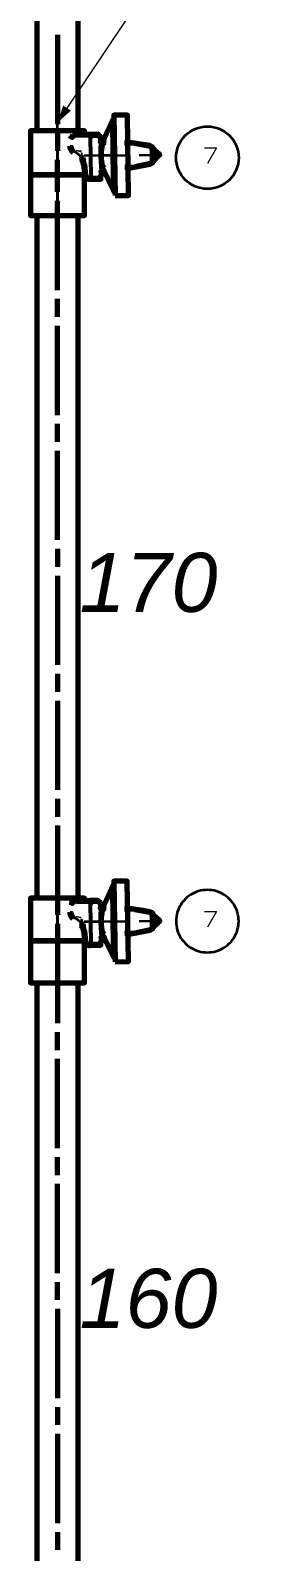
# Model space of a CAD drawing. Header units: millimetres. Extents: x 0 to 174, y 0 to 33.
# Drawn here: x 46.5 to 47.5, y 19.75 to 26.46 of the extents above; entities that cross this region are included whole.
import ezdxf

# ---------------------------------------------------------------- set-up
doc = ezdxf.new("R2010")
doc.units = ezdxf.units.MM
doc.layers.add('PDF2_문자', color=7, linetype='Continuous')
doc.layers.add('PDF2_솔리드 채우기', color=7, linetype='Continuous')
doc.layers.add('PDF2_형상', color=157, linetype='Continuous', true_color=0x405f80)
doc.styles.add('PDF LucidaHandwriting Italic', font='ariali.ttf')

msp = doc.modelspace()

# ---------------------------------------------------------------- hatches: boundary and pattern name
at = {"layer": 'PDF2_솔리드 채우기', "transparency": 33554559}
msp.add_hatch(color=256, dxfattribs=at).paths.add_polyline_path([(46.6461, 26.1244), (46.6208, 26.0499), (46.68, 26.1018), (46.6461, 26.1244), (46.6461, 26.1244), (46.6461, 26.1244)])

# ---------------------------------------------------------------- linework, layer by layer
at = {"layer": 'PDF2_형상', "lineweight": 70}
for points in [[(46.7119, 26.0131), (46.7119, 28.3131), (46.5296, 28.3131), (46.5296, 26.0131)], [(46.8693, 26.0631), (46.8636, 26.0631), (46.8186, 25.9642)], [(46.8686, 25.7462), (46.8661, 25.9046), (46.8636, 26.0631)], [(46.7394, 25.9971), (46.7394, 26.0131), (46.5021, 26.0131), (46.5021, 25.8192), (46.5021, 25.639), (46.7394, 25.639), (46.7394, 25.8192), (46.7394, 25.8253)], [(46.6783, 25.9928), (46.685, 25.9843), (46.6754, 25.9889), (46.6753, 25.989)], [(46.6908, 25.9956), (46.6911, 25.9943), (46.6929, 25.9861)], [(46.6917, 25.9914), (46.6949, 25.9942), (46.6985, 25.9957), (46.6996, 25.9956), (46.7006, 25.9957)], [(46.8135, 25.9596), (46.814, 25.9579), (46.8168, 25.9558), (46.8194, 25.9554), (46.8218, 25.9558), (46.8244, 25.9579), (46.8246, 25.9625), (46.8219, 25.9603), (46.8181, 25.9599), (46.8149, 25.9614), (46.8139, 25.9628), (46.8135, 25.9643), (46.8133, 25.966), (46.8086, 25.9901), (46.8086, 25.99), (46.8083, 25.9899), (46.806, 25.9889), (46.804, 25.9883), (46.8036, 25.9915), (46.8018, 25.9962), (46.799, 25.9979), (46.7633, 25.9974), (46.7043, 25.9965), (46.6985, 25.9957)], [(46.6985, 25.9964), (46.6985, 25.9957), (46.6986, 25.9867)], [(46.8226, 25.9732), (46.8228, 25.9726), (46.8243, 25.9651), (46.8218, 25.9625), (46.8183, 25.9618), (46.815, 25.9632), (46.8133, 25.966), (46.81, 25.9646), (46.8086, 25.9643), (46.8135, 25.9643), (46.8136, 25.9596), (46.8115, 25.9322), (46.8107, 25.9037), (46.8196, 25.9039)], [(46.8117, 25.9744), (46.8124, 25.9726)], [(46.8122, 25.9728), (46.8122, 25.9726), (46.8124, 25.9718), (46.8136, 25.965)], [(46.6894, 25.9168), (46.6858, 25.9203), (46.6817, 25.9258), (46.6786, 25.9321), (46.6767, 25.9386), (46.676, 25.9456)], [(46.7144, 25.9258), (46.7143, 25.9253), (46.7125, 25.9203)], [(46.7312, 25.9044), (46.7256, 25.9039)], [(46.8107, 25.9037), (46.8125, 25.8754), (46.8153, 25.8481), (46.8156, 25.834), (46.8167, 25.8374), (46.82, 25.8393), (46.8238, 25.839), (46.8265, 25.8365), (46.8264, 25.8339), (46.8261, 25.8322)], [(46.9592, 25.9583), (47.0275, 25.946), (47.0274, 25.9472), (47.0272, 25.9476), (47.0269, 25.9478), (47.0268, 25.9478), (46.9961, 25.9528), (46.9656, 25.9576), (46.9592, 25.9583), (46.9374, 25.9585), (46.9157, 25.9586)], [(46.9561, 25.9592), (46.9379, 25.9621), (46.9347, 25.9626)], [(47.0269, 25.9478), (47.029, 25.9474)], [(47.0275, 25.946), (47.029, 25.9456)], [(47.0282, 25.8665), (47.0303, 25.8669), (47.0304, 25.8671), (47.0304, 25.8675), (47.0303, 25.8689), (47.0368, 25.8721), (47.0401, 25.8753), (47.0431, 25.8806), (47.0439, 25.8858), (47.0437, 25.8932), (47.0437, 25.8972), (47.0436, 25.9014), (47.0432, 25.9028), (47.0418, 25.9058), (47.0415, 25.9071), (47.0415, 25.9076), (47.0418, 25.9089), (47.0431, 25.9119), (47.0435, 25.9135), (47.0433, 25.9217), (47.0432, 25.929), (47.0428, 25.9325), (47.0414, 25.9361), (47.039, 25.9394), (47.0361, 25.9421), (47.0328, 25.9442), (47.029, 25.9456), (47.0292, 25.9468), (47.0292, 25.9472), (47.029, 25.9472), (47.029, 25.9474), (47.0356, 25.9442), (47.039, 25.9407), (47.0421, 25.935), (47.0432, 25.929)], [(47.0424, 25.9344), (47.0508, 25.9264), (47.0546, 25.9229), (47.0583, 25.9194), (47.0618, 25.9162), (47.0647, 25.9135), (47.0644, 25.9138), (47.0612, 25.915), (47.0571, 25.9153), (47.0519, 25.914), (47.0435, 25.9139)], [(47.0432, 25.8804), (47.0514, 25.8886), (47.0635, 25.9007), (47.0649, 25.9021), (47.0707, 25.9078), (47.0647, 25.9135)], [(47.0436, 25.9008), (47.0521, 25.901), (47.0574, 25.9), (47.0614, 25.9003), (47.0646, 25.9018), (47.0649, 25.9021)], [(47.0519, 25.914), (47.0544, 25.9133), (47.0564, 25.9111), (47.0571, 25.9079)], [(46.7224, 25.8883), (46.7274, 25.8831), (46.7314, 25.8769), (46.7342, 25.8701), (46.7356, 25.8629), (46.7338, 25.8736), (46.7319, 25.8807), (46.7274, 25.8942), (46.7293, 25.8942), (46.7319, 25.894), (46.7322, 25.894), (46.7324, 25.8939)], [(46.7324, 25.8937), (46.7332, 25.8858), (46.734, 25.8781), (46.7349, 25.8704), (46.7351, 25.8667), (46.7353, 25.8657), (46.7356, 25.8629), (46.7404, 25.8167), (46.7436, 25.8078), (46.7508, 25.8014), (46.76, 25.7993), (46.7664, 25.7994), (46.8021, 25.8), (46.8119, 25.8001), (46.8118, 25.8082)], [(46.8115, 25.8081), (46.809, 25.8092), (46.8068, 25.8097), (46.8065, 25.806), (46.8047, 25.8017), (46.8031, 25.8001), (46.8021, 25.8), (46.8054, 25.8006), (46.8083, 25.8024), (46.8104, 25.805), (46.8115, 25.8081), (46.8154, 25.8324), (46.8171, 25.8356), (46.8203, 25.8371), (46.8239, 25.8365), (46.8264, 25.8339)], [(46.8157, 25.8325), (46.8151, 25.8306)], [(46.8153, 25.8481), (46.8156, 25.8496), (46.8165, 25.8508), (46.8197, 25.8524), (46.8236, 25.8521), (46.8253, 25.8513), (46.8264, 25.8501)], [(46.8156, 25.8332), (46.8156, 25.8324), (46.8156, 25.8322), (46.8157, 25.8324)], [(46.8242, 25.8362), (46.8686, 25.7462), (46.8743, 25.7464)], [(46.9174, 25.8522), (46.939, 25.8531), (46.9607, 25.8539), (46.9671, 25.8547)], [(46.9365, 25.8489), (46.9578, 25.8529), (46.9671, 25.8547), (47.0282, 25.8665), (47.0285, 25.8668), (47.0286, 25.8671), (47.0288, 25.8683), (46.9607, 25.8539)], [(47.0288, 25.8683), (47.0303, 25.8689)], [(47.0431, 25.88), (47.0439, 25.8858), (47.0435, 25.8817), (47.0421, 25.8775), (47.04, 25.8739), (47.0372, 25.871), (47.0339, 25.8686), (47.0303, 25.8671)], [(46.5296, 25.639), (46.5296, 22.6293)], [(46.7119, 22.6293), (46.7119, 25.639)], [(46.8692, 22.6843), (46.8635, 22.6842), (46.8185, 22.5853)], [(46.8686, 22.3675), (46.8661, 22.5258), (46.8635, 22.6842)], [(46.7394, 22.6182), (46.7394, 22.6293), (46.5021, 22.6293), (46.5021, 22.4401), (46.5021, 22.2553), (46.7394, 22.2553), (46.7394, 22.4401), (46.7394, 22.4464)], [(46.6782, 22.6139), (46.685, 22.6054), (46.6753, 22.61), (46.6751, 22.61)], [(46.6907, 22.6167), (46.6928, 22.6071)], [(46.6915, 22.6125), (46.6949, 22.6151), (46.6983, 22.6168), (46.6994, 22.6165), (46.7006, 22.6168)], [(46.8226, 22.5943), (46.8226, 22.5938), (46.8242, 22.5862), (46.8218, 22.5838), (46.8182, 22.5829), (46.815, 22.5843), (46.8132, 22.5871), (46.8086, 22.6113), (46.8085, 22.6111), (46.8083, 22.611), (46.8058, 22.61), (46.8039, 22.6094), (46.8036, 22.6126), (46.8017, 22.6174), (46.7989, 22.6192), (46.7632, 22.6185), (46.7042, 22.6176), (46.6983, 22.6168)], [(46.6983, 22.6175), (46.6983, 22.6168), (46.6985, 22.6078)], [(46.6893, 22.5378), (46.6857, 22.5414), (46.6817, 22.5469), (46.6785, 22.5531), (46.6767, 22.5597), (46.6758, 22.5665)], [(46.7144, 22.5468), (46.7143, 22.5464), (46.7125, 22.5414)], [(46.8132, 22.5871), (46.8099, 22.5857), (46.8085, 22.5854), (46.8133, 22.5854), (46.8135, 22.5807), (46.8115, 22.5533), (46.8107, 22.5249), (46.8196, 22.525)], [(46.8115, 22.5956), (46.8122, 22.5939), (46.8122, 22.5938), (46.8122, 22.5929), (46.8135, 22.5861)], [(46.8135, 22.5807), (46.814, 22.5792), (46.8167, 22.5769), (46.8194, 22.5765), (46.8217, 22.5771), (46.8244, 22.5792), (46.8244, 22.5836), (46.8218, 22.5814), (46.8181, 22.581), (46.8147, 22.5825), (46.8138, 22.5839), (46.8133, 22.5854), (46.8132, 22.5872)], [(47.0268, 22.5692), (46.996, 22.574), (46.9654, 22.5789), (46.959, 22.5794), (46.9374, 22.5797), (46.9156, 22.5799)], [(46.956, 22.5804), (46.9379, 22.5833), (46.9346, 22.5839)], [(46.959, 22.5794), (47.0275, 22.5672), (47.0272, 22.5685), (47.0271, 22.5689), (47.0269, 22.569), (47.0268, 22.5692), (47.0289, 22.5686)], [(47.0303, 22.4883), (47.0304, 22.4887), (47.0303, 22.4901), (47.0368, 22.4935), (47.04, 22.4967), (47.0429, 22.5018), (47.0439, 22.5071), (47.0437, 22.5146), (47.0436, 22.5186), (47.0436, 22.5226), (47.0432, 22.5242), (47.0418, 22.5271), (47.0415, 22.5283), (47.0415, 22.529), (47.0417, 22.5303), (47.0431, 22.5332), (47.0433, 22.5347), (47.0432, 22.5429), (47.0432, 22.5503), (47.0421, 22.5563), (47.039, 22.5619), (47.0354, 22.5654), (47.0289, 22.5686), (47.029, 22.5686), (47.029, 22.5685), (47.029, 22.5682), (47.029, 22.5669), (47.0275, 22.5672)], [(47.029, 22.5668), (47.0326, 22.5656), (47.0361, 22.5635), (47.039, 22.5607), (47.0412, 22.5574), (47.0426, 22.5537), (47.0432, 22.5503)], [(47.0422, 22.5557), (47.0507, 22.5478), (47.0546, 22.5442), (47.0582, 22.5408), (47.0617, 22.5375), (47.0646, 22.5347), (47.0643, 22.535), (47.0611, 22.5364), (47.0571, 22.5367), (47.0519, 22.5354), (47.0433, 22.5353)], [(46.7222, 22.5094), (46.7274, 22.5042), (46.7314, 22.4979), (46.7342, 22.4912), (46.7356, 22.484), (46.7338, 22.4947), (46.7318, 22.5018), (46.7274, 22.5153), (46.7293, 22.5153), (46.7319, 22.5151), (46.7322, 22.5151), (46.7324, 22.515)], [(46.7312, 22.5256), (46.7304, 22.5256), (46.7254, 22.525)], [(46.7324, 22.5149), (46.7332, 22.5069), (46.734, 22.4992), (46.7347, 22.4915), (46.7351, 22.4878), (46.7353, 22.4868), (46.7356, 22.484), (46.7404, 22.4378), (46.7436, 22.4289), (46.7508, 22.4225), (46.76, 22.4204), (46.7664, 22.4206), (46.8021, 22.4211), (46.8119, 22.4212), (46.8118, 22.4293)], [(46.8107, 22.5249), (46.8124, 22.4965), (46.8153, 22.4692), (46.8156, 22.4551), (46.8167, 22.4586), (46.82, 22.4606), (46.8238, 22.4601), (46.8265, 22.4576), (46.8264, 22.4551), (46.8261, 22.4536), (46.8261, 22.4535)], [(46.9174, 22.4735), (46.939, 22.4743), (46.9607, 22.4751), (46.9671, 22.476)], [(46.9365, 22.4701), (46.9578, 22.4742), (46.9671, 22.476), (47.0281, 22.4878), (47.0282, 22.4878), (47.0285, 22.4881), (47.0286, 22.4885), (47.0288, 22.4897), (46.9607, 22.4751)], [(47.0431, 22.5012), (47.0439, 22.5071), (47.0435, 22.5029), (47.0421, 22.4989), (47.04, 22.4953), (47.0372, 22.4922), (47.0339, 22.4899), (47.0303, 22.4883), (47.0281, 22.4878)], [(47.0288, 22.4897), (47.0303, 22.4901)], [(47.0432, 22.5017), (47.0514, 22.5099), (47.0635, 22.5219), (47.0649, 22.5233), (47.0707, 22.5292), (47.0646, 22.5347)], [(47.0436, 22.5222), (47.0521, 22.5224), (47.0574, 22.5213), (47.0614, 22.5217), (47.0646, 22.5231), (47.0649, 22.5233)], [(47.0519, 22.5354), (47.0544, 22.5346), (47.0563, 22.5324), (47.0569, 22.5293)], [(46.8115, 22.4293), (46.809, 22.4303), (46.8068, 22.4308), (46.8065, 22.4271), (46.8047, 22.4228), (46.8031, 22.4212), (46.8021, 22.4211), (46.8054, 22.4217), (46.8083, 22.4235), (46.8104, 22.4261), (46.8115, 22.4293), (46.8154, 22.4535), (46.8171, 22.4567), (46.8203, 22.4582), (46.8239, 22.4576), (46.8264, 22.4551)], [(46.8157, 22.4536), (46.8151, 22.4517)], [(46.8153, 22.4692), (46.8156, 22.4707), (46.8165, 22.4719), (46.8197, 22.4735), (46.8236, 22.4732), (46.8251, 22.4724), (46.8264, 22.4713)], [(46.8156, 22.4543), (46.8156, 22.4535), (46.8156, 22.4533), (46.8157, 22.4535)], [(46.8242, 22.4574), (46.8686, 22.3675), (46.8743, 22.3675)], [(46.5296, 22.2553), (46.5296, 19.5564)], [(46.7119, 19.5564), (46.7119, 22.2553)]]:
    msp.add_lwpolyline(points, dxfattribs=at)
at = {"layer": 'PDF2_형상', "color": 7, "lineweight": 13}
msp.add_lwpolyline([(46.6631, 26.1131), (47.5049, 27.3725)], dxfattribs=at)
at = {"layer": 'PDF2_형상', "color": 3, "lineweight": 70}
for points in [[(46.6208, 26.4363), (46.6208, 26.0425)], [(46.6208, 26.0032), (46.6208, 25.9244)], [(46.6208, 25.7439), (46.6208, 25.8192), (46.6208, 25.885)], [(46.6208, 25.3108), (46.6208, 25.7044)], [(46.6208, 25.1926), (46.6208, 25.2714)], [(46.6208, 24.7596), (46.6208, 25.1533)], [(46.6208, 24.6415), (46.6208, 24.7203)], [(46.6208, 24.2085), (46.6208, 24.6021)], [(46.6208, 24.169), (46.6208, 24.0903)], [(46.6208, 24.051), (46.6208, 23.6572)], [(46.6208, 23.6179), (46.6208, 23.5392)], [(46.6208, 23.4997), (46.6208, 23.1061)], [(46.6208, 23.0667), (46.6208, 22.9879)], [(46.6208, 22.9486), (46.6208, 22.5549)], [(46.6208, 22.5156), (46.6208, 22.4401), (46.6208, 22.0771)], [(46.6208, 21.959), (46.6208, 22.0376)], [(46.6208, 21.5258), (46.6208, 21.9196)], [(46.6208, 21.4078), (46.6208, 21.4865)], [(46.6208, 20.9747), (46.6208, 21.3685)], [(46.6208, 20.8567), (46.6208, 20.9353)], [(46.6208, 20.8172), (46.6208, 20.4235)], [(46.6208, 20.3842), (46.6208, 20.3054)], [(46.6208, 20.2661), (46.6208, 19.8724)], [(46.6208, 19.8329), (46.6208, 19.7542)]]:
    msp.add_lwpolyline(points, dxfattribs=at)
at = {"layer": 'PDF2_형상', "color": 18, "lineweight": 35, "true_color": 0x260000}
for points in [[(46.6208, 26.4363), (46.6208, 26.0425)], [(46.6208, 25.9949), (46.6208, 26.141)], [(46.6208, 26.0032), (46.6208, 25.9244)], [(46.6208, 25.9554), (46.6208, 25.8768)], [(46.6208, 25.8619), (46.6208, 25.9471), (46.6208, 25.8078)], [(46.8226, 25.904), (46.7383, 25.9026)], [(46.8619, 25.9046), (46.9407, 25.9058)], [(46.9801, 25.9064), (47.0643, 25.9078)], [(46.6208, 25.8374), (46.6208, 25.6913), (46.6208, 25.885)], [(46.6208, 25.7439), (46.6208, 25.8226)], [(46.6208, 25.7685), (46.6208, 25.6897)], [(46.6208, 25.3108), (46.6208, 25.7044)], [(46.6208, 25.6504), (46.6208, 25.5111)], [(46.6208, 25.1926), (46.6208, 25.2714)], [(46.6208, 24.7596), (46.6208, 25.1533)], [(46.6208, 24.6415), (46.6208, 24.7203)], [(46.6208, 24.2085), (46.6208, 24.6021)], [(46.6208, 24.169), (46.6208, 24.0903)], [(46.6208, 24.051), (46.6208, 23.6572)], [(46.6208, 23.6179), (46.6208, 23.5392)], [(46.6208, 23.4997), (46.6208, 23.1061)], [(46.6208, 23.0667), (46.6208, 22.9879)], [(46.6208, 22.9486), (46.6208, 22.5549)], [(46.6208, 22.6135), (46.6208, 22.7572)], [(46.6208, 22.5742), (46.6208, 22.4954)], [(46.6208, 22.5101), (46.6208, 22.5682), (46.6208, 22.4265)], [(46.6208, 22.5156), (46.6208, 22.4368)], [(46.8226, 22.5251), (46.7381, 22.5237)], [(46.8619, 22.5257), (46.9407, 22.5271)], [(46.98, 22.5276), (47.0644, 22.529)], [(46.6208, 22.0771), (46.6208, 22.4708)], [(46.6208, 22.456), (46.6208, 22.3122), (46.6208, 22.3974)], [(46.6208, 22.3083), (46.6208, 22.3871)], [(46.6208, 22.269), (46.6208, 22.1274)], [(46.6208, 21.959), (46.6208, 22.0376)], [(46.6208, 21.5258), (46.6208, 21.9196)], [(46.6208, 21.4078), (46.6208, 21.4865)], [(46.6208, 20.9747), (46.6208, 21.3685)], [(46.6208, 20.8567), (46.6208, 20.9353)], [(46.6208, 20.8172), (46.6208, 20.4235)], [(46.6208, 20.3842), (46.6208, 20.3054)], [(46.6208, 20.2661), (46.6208, 19.8724)], [(46.6208, 19.8329), (46.6208, 19.7542)]]:
    msp.add_lwpolyline(points, dxfattribs=at)
at = {"layer": 'PDF2_형상', "lineweight": 70}
for points in [[(46.8746, 25.7276), (46.9336, 25.7285), (46.9281, 26.0828), (46.869, 26.0819)], [(46.7635, 25.9878), (46.7683, 25.9878), (46.7679, 25.9915), (46.766, 25.9958), (46.7642, 25.9972), (46.7633, 25.9974)], [(46.8154, 25.8324), (46.8154, 25.8325), (46.8153, 25.8325), (46.8142, 25.8331), (46.8107, 25.834), (46.8142, 25.834), (46.8156, 25.834)], [(46.5021, 25.8192), (46.7394, 25.8192)], [(46.7711, 25.8092), (46.771, 25.8076), (46.7697, 25.8024), (46.7682, 25.8001), (46.7674, 25.7996), (46.7664, 25.7994), (46.7664, 25.8001), (46.7662, 25.809)], [(46.8746, 22.3487), (46.9337, 22.3497), (46.9279, 22.704), (46.8689, 22.7031)], [(46.7633, 22.6089), (46.7632, 22.6185), (46.7642, 22.6183), (46.766, 22.6169), (46.7678, 22.6126), (46.7682, 22.6089)], [(46.5021, 22.4401), (46.7394, 22.4401)], [(46.7711, 22.4303), (46.7711, 22.4287), (46.7697, 22.4235), (46.7682, 22.4212), (46.7674, 22.4207), (46.7664, 22.4206), (46.7664, 22.4212), (46.7662, 22.4303)], [(46.8154, 22.4535), (46.8154, 22.4536), (46.8153, 22.4538), (46.8142, 22.4542), (46.8107, 22.4551), (46.8142, 22.4551), (46.8156, 22.4551)]]:
    msp.add_lwpolyline(points, close=True, dxfattribs=at)
at = {"layer": 'PDF2_형상', "lineweight": 35}
for points in [[(46.6929, 25.9861), (46.6986, 25.9867)], [(46.76, 25.7993), (46.7599, 25.809), (46.7662, 25.809), (46.7635, 25.9878), (46.7044, 25.9868)], [(46.8246, 25.9625), (46.8243, 25.9651)], [(46.676, 25.9456), (46.6767, 25.9456), (46.6856, 25.9457), (46.6857, 25.9457), (46.6869, 25.9376), (46.6904, 25.9303), (46.6957, 25.924)], [(46.7224, 25.8883), (46.7228, 25.8889), (46.7287, 25.8957), (46.6957, 25.924), (46.6894, 25.9168)], [(46.8718, 25.9047), (46.8661, 25.9046), (46.8196, 25.9039), (46.8203, 25.9226), (46.8225, 25.9411), (46.8247, 25.9579)], [(46.8265, 25.8365), (46.8264, 25.8501), (46.8219, 25.8775), (46.8203, 25.8907), (46.8196, 25.9039)], [(46.93, 25.9625), (46.9347, 25.9626)], [(46.93, 25.9588), (46.9561, 25.9592)], [(47.029, 25.9456), (47.031, 25.9211), (47.0314, 25.8933), (47.0303, 25.8689)], [(47.0415, 25.9076), (47.0571, 25.9079), (47.0611, 25.9094), (47.0644, 25.9138)], [(47.0415, 25.9071), (47.0571, 25.9074), (47.0611, 25.906), (47.0631, 25.9043), (47.0646, 25.9018)], [(47.0433, 25.921), (47.0446, 25.9197), (47.0433, 25.9197)], [(47.0508, 25.9264), (47.05, 25.9256), (47.0446, 25.9197), (47.0571, 25.9153)], [(47.0574, 25.9), (47.045, 25.8951), (47.0506, 25.8894), (47.0514, 25.8886)], [(47.0571, 25.9074), (47.0564, 25.9042), (47.0546, 25.9019), (47.0521, 25.901)], [(46.7453, 25.8639), (46.7425, 25.8758), (46.7368, 25.8865), (46.7287, 25.8957)], [(46.7356, 25.8629), (46.736, 25.8629), (46.7363, 25.8631), (46.7385, 25.8632), (46.7453, 25.8639), (46.75, 25.8176), (46.7411, 25.8168), (46.7404, 25.8167)], [(46.9578, 25.8529), (46.9317, 25.8525)], [(46.9365, 25.8489), (46.9318, 25.8487)], [(47.0437, 25.8939), (47.045, 25.8951), (47.0437, 25.895)], [(46.75, 25.8176), (46.7504, 25.816), (46.751, 25.8143), (46.7521, 25.8125), (46.7532, 25.8114), (46.7549, 25.8103), (46.7562, 25.8096), (46.7583, 25.809), (46.7599, 25.809)], [(46.6758, 22.5665), (46.6767, 22.5665), (46.6854, 22.5667), (46.6856, 22.5667), (46.6868, 22.5586), (46.6903, 22.5512), (46.6957, 22.5451)], [(46.7222, 22.5094), (46.7228, 22.51), (46.7286, 22.5168), (46.6957, 22.5451), (46.6893, 22.5378)], [(46.6928, 22.6071), (46.6985, 22.6078)], [(46.76, 22.4204), (46.76, 22.4217), (46.7599, 22.4301), (46.7662, 22.4303), (46.7633, 22.6089), (46.7043, 22.6079)], [(46.8718, 22.526), (46.8661, 22.5258), (46.8196, 22.525), (46.8203, 22.5438), (46.8225, 22.5622), (46.8246, 22.579)], [(46.8244, 22.5836), (46.8242, 22.5862)], [(46.9299, 22.5838), (46.9346, 22.5839)], [(46.93, 22.58), (46.956, 22.5804)], [(47.029, 22.5668), (47.031, 22.5424), (47.0314, 22.5146), (47.0303, 22.4901)], [(47.0433, 22.5422), (47.0446, 22.5411), (47.0433, 22.5411)], [(47.0507, 22.5478), (47.0499, 22.5468), (47.0446, 22.5411), (47.0571, 22.5367)], [(46.7453, 22.485), (46.7425, 22.4969), (46.7368, 22.5076), (46.7286, 22.5168)], [(46.7356, 22.484), (46.7358, 22.484), (46.7363, 22.484), (46.7383, 22.4843), (46.7453, 22.485), (46.75, 22.4387), (46.7411, 22.4379), (46.7404, 22.4378)], [(46.8265, 22.4576), (46.8264, 22.4713), (46.8219, 22.4986), (46.8203, 22.5118), (46.8196, 22.525)], [(47.0415, 22.529), (47.0569, 22.5293), (47.061, 22.5307), (47.0643, 22.535)], [(47.0415, 22.5283), (47.0569, 22.5286), (47.0611, 22.5274), (47.0629, 22.5256), (47.0646, 22.5231)], [(47.0437, 22.5151), (47.045, 22.5164), (47.0437, 22.5164)], [(47.0574, 22.5213), (47.045, 22.5164), (47.0506, 22.5108), (47.0514, 22.5099)], [(47.0569, 22.5286), (47.0564, 22.5254), (47.0546, 22.5232), (47.0521, 22.5224)], [(46.75, 22.4387), (46.7504, 22.4371), (46.751, 22.4354), (46.7521, 22.4336), (46.7532, 22.4325), (46.7549, 22.4314), (46.7562, 22.4307), (46.7583, 22.4301), (46.7599, 22.4301)], [(46.9578, 22.4742), (46.9317, 22.4737)], [(46.9365, 22.4701), (46.9318, 22.47)]]:
    msp.add_lwpolyline(points, dxfattribs=at)
for points in [[(46.8107, 25.834), (46.8068, 25.8097), (46.7711, 25.8092), (46.7683, 25.9878), (46.804, 25.9883), (46.8086, 25.9643)], [(46.8107, 22.4551), (46.8068, 22.4308), (46.7711, 22.4303), (46.7682, 22.6089), (46.8039, 22.6094), (46.8085, 22.5854)]]:
    msp.add_lwpolyline(points, close=True, dxfattribs=at)
at = {"layer": 'PDF2_형상', "color": 18, "lineweight": 13, "true_color": 0x260000}
for points in [[(47.2669, 25.9374), (47.3204, 25.9374), (47.2803, 25.8685)], [(47.2669, 22.57), (47.3204, 22.57), (47.2803, 22.5011)]]:
    msp.add_lwpolyline(points, dxfattribs=at)
at = {"layer": 'PDF2_형상', "color": 18, "lineweight": 35, "true_color": 0x260000}
msp.add_lwpolyline([(47.4178, 22.5274), (47.4175, 22.5371), (47.4164, 22.5469), (47.4147, 22.5567), (47.4122, 22.5661), (47.4092, 22.5754), (47.4054, 22.5846), (47.401, 22.5933), (47.396, 22.6018), (47.3903, 22.6099), (47.3842, 22.6175), (47.3775, 22.6247), (47.3703, 22.6314), (47.3626, 22.6376), (47.3546, 22.6432), (47.3461, 22.6482), (47.3372, 22.6526), (47.3282, 22.6564), (47.3189, 22.6596), (47.3093, 22.6619), (47.2996, 22.6638), (47.2899, 22.6647), (47.28, 22.6651), (47.2701, 22.6647), (47.2604, 22.6638), (47.2507, 22.6619), (47.2413, 22.6596), (47.2319, 22.6564), (47.2228, 22.6526), (47.214, 22.6483), (47.2056, 22.6432), (47.1975, 22.6376), (47.1899, 22.6315), (47.1826, 22.6247), (47.1758, 22.6176), (47.1697, 22.6099), (47.1642, 22.6018), (47.159, 22.5933), (47.1547, 22.5846), (47.151, 22.5756), (47.1478, 22.5661), (47.1454, 22.5567), (47.1436, 22.5469), (47.1425, 22.5372), (47.1422, 22.5274), (47.1425, 22.5175), (47.1436, 22.5078), (47.1454, 22.4981), (47.1478, 22.4885), (47.1508, 22.4792), (47.1546, 22.4701), (47.159, 22.4612), (47.164, 22.4528), (47.1697, 22.4447), (47.1758, 22.4371), (47.1825, 22.4299), (47.1897, 22.4232), (47.1974, 22.4171), (47.2054, 22.4114), (47.2139, 22.4064), (47.2228, 22.4019), (47.2318, 22.3982), (47.2411, 22.3951), (47.2507, 22.3926), (47.2603, 22.391), (47.2701, 22.3899), (47.28, 22.3894), (47.2897, 22.3899), (47.2996, 22.3908), (47.3093, 22.3926), (47.3187, 22.395), (47.3281, 22.3982), (47.3372, 22.4019), (47.346, 22.4064), (47.3544, 22.4114), (47.3625, 22.4169), (47.3703, 22.4231), (47.3774, 22.4299), (47.3842, 22.4369), (47.3903, 22.4447), (47.396, 22.4528), (47.401, 22.4612), (47.4053, 22.47), (47.4092, 22.479), (47.4122, 22.4885), (47.4146, 22.4979), (47.4164, 22.5076), (47.4175, 22.5174), (47.4178, 22.5272)], close=True, dxfattribs=at)
msp.add_circle((47.28, 25.8946), 0.1378, dxfattribs=at)

# ---------------------------------------------------------------- texts
at = {"layer": 'PDF2_문자', "char_height": 0.2605, "attachment_point": 4, "style": 'PDF LucidaHandwriting Italic'}
for s, insert in [('170', (46.7175, 24.0197)), ('160', (46.7175, 20.8619))]:
    msp.add_mtext(s, dxfattribs=dict(at, insert=insert))

doc.saveas('drawing.dxf')
